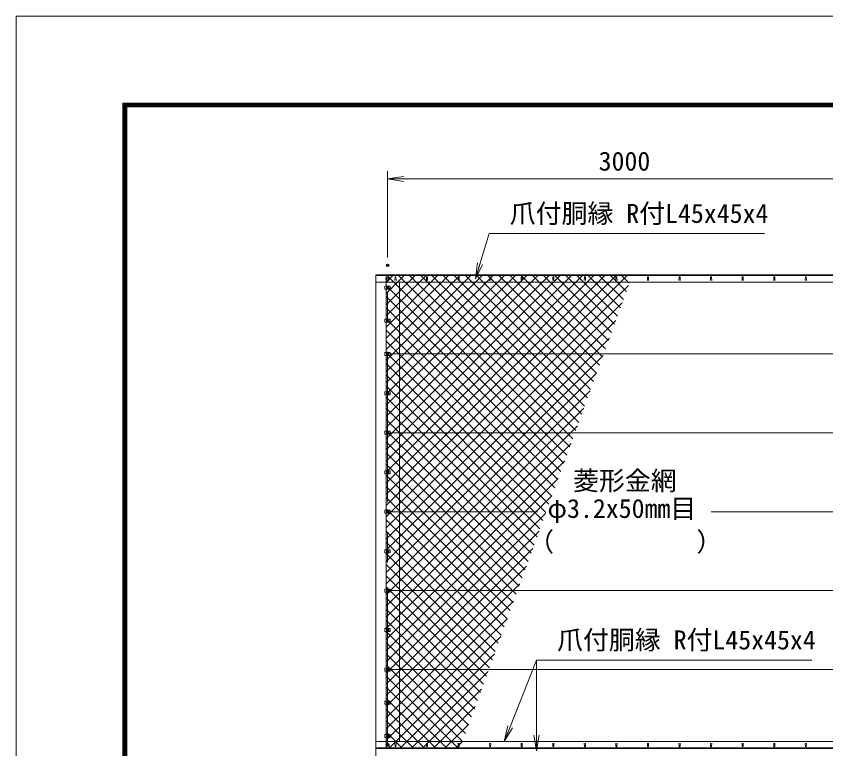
# Model space of a CAD drawing. Units: millimetres at full size; details may follow other scales. Extents: x -10500 to 10500, y -7425 to 7425.
# Drawn here: x -10500 to -5370, y 2784 to 7425 of the extents above; entities that cross this region are included whole.
import ezdxf
from ezdxf.enums import TextEntityAlignment as Align

# ---------------------------------------------------------------- set-up
doc = ezdxf.new("R2010")
doc.units = ezdxf.units.MM
doc.header["$LTSCALE"] = 30
doc.header["$PDMODE"] = 32
doc.header["$PDSIZE"] = 15
doc.linetypes.add('USER1', pattern=[50.8, 31.75, -6.35, 6.35, -6.35])
for name, color, linetype, lineweight in [('0-0_D-STR-TXT', 7, 'Continuous', 13), ('0-1_D-STR-DIM', 7, 'Continuous', 13), ('0-2_D-BMK', 2, 'USER1', 13), ('0-3_D-STR3', 3, 'Continuous', 13), ('0-7_D-STR1', 1, 'Continuous', 18), ('0-8_0', 7, 'Continuous', 18), ('0-B_D-STR2', 7, 'Continuous', 13), ('0-C_D-TTL', 7, 'Continuous', 18)]:
    doc.layers.add(name, color=color, linetype=linetype, lineweight=lineweight)
doc.layers.add('0-9_Defpoints', color=253, linetype='Continuous')
doc.styles.add('ＭＳ ゴシック', font='')
doc.styles.get('ＭＳ ゴシック').set_extended_font_data('MS Gothic')

# ---------------------------------------------------------------- blocks, each defined once
blk = doc.blocks.new('_Open')
at = {"layer": '0-8_0'}
blk.add_line((-30, 5), (0, 0), dxfattribs=at)
blk.add_lwpolyline([(-30, -5), (0, 0), (-30, 0)], dxfattribs=at)

msp = doc.modelspace()

# ---------------------------------------------------------------- linework, layer by layer
at = {"layer": '0-0_D-STR-TXT'}
msp.add_line((-7202.6, 3345.94), (-7202.6, 2772.02), dxfattribs=at)
for points in [[(-5757.9, 6047.94), (-7502.6, 6047.94), (-7590.22, 5764.05)], [(-5457.9, 3345.94), (-7202.6, 3345.94), (-7406.48, 2832.56)]]:
    msp.add_lwpolyline(points, dxfattribs=at)
at = {"layer": '0-1_D-STR-DIM'}
for p, q in [((-8146.86, 5895.7), (-8146.86, 6443.65)), ((-8146.86, 6393.65), (-5146.86, 6393.65))]:
    msp.add_line(p, q, dxfattribs=at)
at = {"layer": '0-2_D-BMK'}
for p, q in [((-8146.86, -3274.3), (-8146.86, 5845.7)), ((-8134.11, 5760.7), (-8159.61, 5760.7)), ((-8156.86, 5705.7), (-8136.86, 5705.7)), ((-8156.86, 5495.7), (-8136.86, 5495.7)), ((-8156.86, 5285.7), (-8136.86, 5285.7)), ((-8156.86, 5035.7), (-8136.86, 5035.7)), ((-8156.86, 4785.7), (-8136.86, 4785.7)), ((-8156.86, 4535.7), (-8136.86, 4535.7)), ((-8156.86, 4285.7), (-8136.86, 4285.7)), ((-8156.86, 4035.7), (-8136.86, 4035.7)), ((-8156.86, 3785.7), (-8136.86, 3785.7)), ((-8156.86, 3535.7), (-8136.86, 3535.7)), ((-8156.86, 3285.7), (-8136.86, 3285.7)), ((-8156.86, 3075.7), (-8136.86, 3075.7)), ((-8156.86, 2865.7), (-8136.86, 2865.7)), ((-8134.11, 2808.7), (-8159.61, 2808.7))]:
    msp.add_line(p, q, dxfattribs=at)
at = {"layer": '0-3_D-STR3'}
for p, q in [((-8156.86, 5715.2), (-8156.86, 5780.7)), ((-8146.86, 5750.89), (-8155.36, 5755.8)), ((-8138.36, 5755.8), (-8146.86, 5750.89)), ((-8164.06, 5715.2), (-8129.66, 5715.2)), ((-8164.06, 5715.2), (-8164.06, 5696.2)), ((-8164.06, 5696.2), (-8129.66, 5696.2)), ((-8156.86, 5505.2), (-8156.86, 5696.2)), ((-8153.36, 5709.46), (-8146.86, 5713.21)), ((-8153.36, 5701.95), (-8153.36, 5709.46)), ((-8146.86, 5698.2), (-8153.36, 5701.95)), ((-8146.86, 5713.21), (-8140.36, 5709.46)), ((-8140.36, 5701.95), (-8146.86, 5698.2)), ((-8140.36, 5709.46), (-8140.36, 5701.95)), ((-8129.66, 5715.2), (-8129.66, 5696.2)), ((-8164.06, 5505.2), (-8129.66, 5505.2)), ((-8164.06, 5505.2), (-8164.06, 5486.2)), ((-8153.36, 5499.46), (-8146.86, 5503.21)), ((-8153.36, 5491.95), (-8153.36, 5499.46)), ((-8146.86, 5488.2), (-8153.36, 5491.95)), ((-8146.86, 5503.21), (-8140.36, 5499.46)), ((-8140.36, 5491.95), (-8146.86, 5488.2)), ((-8140.36, 5499.46), (-8140.36, 5491.95)), ((-8129.66, 5505.2), (-8129.66, 5486.2)), ((-8164.06, 5486.2), (-8129.66, 5486.2)), ((-8156.86, 5295.2), (-8156.86, 5486.2)), ((-8164.06, 5295.2), (-8129.66, 5295.2)), ((-8164.06, 5295.2), (-8164.06, 5276.2)), ((-8153.36, 5289.46), (-8146.86, 5293.21)), ((-8153.36, 5281.95), (-8153.36, 5289.46)), ((-8146.86, 5293.21), (-8140.36, 5289.46)), ((-8140.36, 5289.46), (-8140.36, 5281.95)), ((-8129.66, 5295.2), (-8129.66, 5276.2)), ((-8129.66, 5285.7), (-5156.36, 5285.7)), ((-8164.06, 5276.2), (-8129.66, 5276.2)), ((-8156.86, 5045.2), (-8156.86, 5276.2)), ((-8146.86, 5278.2), (-8153.36, 5281.95)), ((-8140.36, 5281.95), (-8146.86, 5278.2)), ((-8164.06, 5045.2), (-8129.66, 5045.2)), ((-8164.06, 5045.2), (-8164.06, 5026.2)), ((-8153.36, 5039.46), (-8146.86, 5043.21)), ((-8153.36, 5031.95), (-8153.36, 5039.46)), ((-8146.86, 5028.2), (-8153.36, 5031.95)), ((-8146.86, 5043.21), (-8140.36, 5039.46)), ((-8140.36, 5031.95), (-8146.86, 5028.2)), ((-8140.36, 5039.46), (-8140.36, 5031.95)), ((-8129.66, 5045.2), (-8129.66, 5026.2)), ((-8164.06, 5026.2), (-8129.66, 5026.2)), ((-8156.86, 4795.2), (-8156.86, 5026.2)), ((-8164.06, 4795.2), (-8129.66, 4795.2)), ((-8164.06, 4795.2), (-8164.06, 4776.2)), ((-8164.06, 4776.2), (-8129.66, 4776.2)), ((-8156.86, 4545.2), (-8156.86, 4776.2)), ((-8153.36, 4789.46), (-8146.86, 4793.21)), ((-8153.36, 4781.95), (-8153.36, 4789.46)), ((-8146.86, 4778.2), (-8153.36, 4781.95)), ((-8146.86, 4793.21), (-8140.36, 4789.46)), ((-8140.36, 4781.95), (-8146.86, 4778.2)), ((-8140.36, 4789.46), (-8140.36, 4781.95)), ((-8129.66, 4795.2), (-8129.66, 4776.2)), ((-8129.66, 4785.7), (-5156.36, 4785.7)), ((-8164.06, 4545.2), (-8129.66, 4545.2)), ((-8164.06, 4545.2), (-8164.06, 4526.2)), ((-8164.06, 4526.2), (-8129.66, 4526.2)), ((-8156.86, 4295.2), (-8156.86, 4526.2)), ((-8153.36, 4539.46), (-8146.86, 4543.21)), ((-8153.36, 4531.95), (-8153.36, 4539.46)), ((-8146.86, 4528.2), (-8153.36, 4531.95)), ((-8146.86, 4543.21), (-8140.36, 4539.46)), ((-8140.36, 4531.95), (-8146.86, 4528.2)), ((-8140.36, 4539.46), (-8140.36, 4531.95)), ((-8129.66, 4545.2), (-8129.66, 4526.2)), ((-8164.06, 4295.2), (-8129.66, 4295.2)), ((-8164.06, 4295.2), (-8164.06, 4276.2)), ((-8164.06, 4276.2), (-8129.66, 4276.2)), ((-8156.86, 4045.2), (-8156.86, 4276.2)), ((-8153.36, 4289.46), (-8146.86, 4293.21)), ((-8153.36, 4281.95), (-8153.36, 4289.46)), ((-8146.86, 4278.2), (-8153.36, 4281.95)), ((-8146.86, 4293.21), (-8140.36, 4289.46)), ((-8140.36, 4281.95), (-8146.86, 4278.2)), ((-8140.36, 4289.46), (-8140.36, 4281.95)), ((-8129.66, 4295.2), (-8129.66, 4276.2)), ((-8129.66, 4285.7), (-7196.86, 4285.7)), ((-6096.86, 4285.7), (-5156.36, 4285.7)), ((-8164.06, 4045.2), (-8129.66, 4045.2)), ((-8164.06, 4045.2), (-8164.06, 4026.2)), ((-8164.06, 4026.2), (-8129.66, 4026.2)), ((-8156.86, 3795.2), (-8156.86, 4026.2)), ((-8153.36, 4039.46), (-8146.86, 4043.21)), ((-8153.36, 4031.95), (-8153.36, 4039.46)), ((-8146.86, 4028.2), (-8153.36, 4031.95)), ((-8146.86, 4043.21), (-8140.36, 4039.46)), ((-8140.36, 4031.95), (-8146.86, 4028.2)), ((-8140.36, 4039.46), (-8140.36, 4031.95)), ((-8129.66, 4045.2), (-8129.66, 4026.2)), ((-8164.06, 3795.2), (-8129.66, 3795.2)), ((-8164.06, 3795.2), (-8164.06, 3776.2)), ((-8164.06, 3776.2), (-8129.66, 3776.2)), ((-8156.86, 3545.2), (-8156.86, 3776.2)), ((-8153.36, 3789.46), (-8146.86, 3793.21)), ((-8153.36, 3781.95), (-8153.36, 3789.46)), ((-8146.86, 3778.2), (-8153.36, 3781.95)), ((-8146.86, 3793.21), (-8140.36, 3789.46)), ((-8140.36, 3781.95), (-8146.86, 3778.2)), ((-8140.36, 3789.46), (-8140.36, 3781.95)), ((-8129.66, 3795.2), (-8129.66, 3776.2)), ((-8129.66, 3785.7), (-5156.36, 3785.7)), ((-8164.06, 3545.2), (-8129.66, 3545.2)), ((-8164.06, 3545.2), (-8164.06, 3526.2)), ((-8153.36, 3539.46), (-8146.86, 3543.21)), ((-8146.86, 3543.21), (-8140.36, 3539.46)), ((-8129.66, 3545.2), (-8129.66, 3526.2)), ((-8164.06, 3526.2), (-8129.66, 3526.2)), ((-8156.86, 3295.2), (-8156.86, 3526.2)), ((-8153.36, 3531.95), (-8153.36, 3539.46)), ((-8146.86, 3528.2), (-8153.36, 3531.95)), ((-8140.36, 3531.95), (-8146.86, 3528.2)), ((-8140.36, 3539.46), (-8140.36, 3531.95)), ((-8164.06, 3295.2), (-8129.66, 3295.2)), ((-8164.06, 3295.2), (-8164.06, 3276.2)), ((-8153.36, 3289.46), (-8146.86, 3293.21)), ((-8153.36, 3281.95), (-8153.36, 3289.46)), ((-8146.86, 3293.21), (-8140.36, 3289.46)), ((-8140.36, 3289.46), (-8140.36, 3281.95)), ((-8129.66, 3295.2), (-8129.66, 3276.2)), ((-8129.66, 3285.7), (-5156.36, 3285.7)), ((-8164.06, 3276.2), (-8129.66, 3276.2)), ((-8156.86, 3085.2), (-8156.86, 3276.2)), ((-8146.86, 3278.2), (-8153.36, 3281.95)), ((-8140.36, 3281.95), (-8146.86, 3278.2)), ((-8164.06, 3085.2), (-8129.66, 3085.2)), ((-8164.06, 3085.2), (-8164.06, 3066.2)), ((-8153.36, 3079.46), (-8146.86, 3083.21)), ((-8153.36, 3071.95), (-8153.36, 3079.46)), ((-8146.86, 3083.21), (-8140.36, 3079.46)), ((-8140.36, 3079.46), (-8140.36, 3071.95)), ((-8129.66, 3085.2), (-8129.66, 3066.2)), ((-8164.06, 3066.2), (-8129.66, 3066.2)), ((-8156.86, 2875.2), (-8156.86, 3066.2)), ((-8146.86, 3068.2), (-8153.36, 3071.95)), ((-8140.36, 3071.95), (-8146.86, 3068.2)), ((-8164.06, 2875.2), (-8129.66, 2875.2)), ((-8164.06, 2875.2), (-8164.06, 2856.2)), ((-8153.36, 2869.46), (-8146.86, 2873.21)), ((-8146.86, 2873.21), (-8140.36, 2869.46)), ((-8129.66, 2875.2), (-8129.66, 2856.2)), ((-8164.06, 2856.2), (-8129.66, 2856.2)), ((-8156.86, 2790.7), (-8156.86, 2856.2)), ((-8153.36, 2861.95), (-8153.36, 2869.46)), ((-8146.86, 2858.2), (-8153.36, 2861.95)), ((-8140.36, 2861.95), (-8146.86, 2858.2)), ((-8140.36, 2869.46), (-8140.36, 2861.95)), ((-8146.86, 2798.89), (-8155.36, 2803.8)), ((-8138.36, 2803.8), (-8146.86, 2798.89))]:
    msp.add_line(p, q, dxfattribs=at)
for points in [[(-8155.36, 5755.8), (-8155.36, 5765.61), (-8146.86, 5770.52)], [(-8146.86, 5770.52), (-8138.36, 5765.61), (-8138.36, 5755.8)], [(-8155.36, 2803.8), (-8155.36, 2813.61), (-8146.86, 2818.52)], [(-8146.86, 2818.52), (-8138.36, 2813.61), (-8138.36, 2803.8)]]:
    msp.add_lwpolyline(points, dxfattribs=at)
for centre, radius in [((-8146.86, 5760.7), 8.25), ((-8146.86, 5705.7), 6.25), ((-8146.86, 5495.7), 6.25), ((-8146.86, 5285.7), 6.25), ((-8146.86, 5035.7), 6.25), ((-8146.86, 4785.7), 6.25), ((-8146.86, 4535.7), 6.25), ((-8146.86, 4285.7), 6.25), ((-8146.86, 4035.7), 6.25), ((-8146.86, 3785.7), 6.25), ((-8146.86, 3535.7), 6.25), ((-8146.86, 3285.7), 6.25), ((-8146.86, 3075.7), 6.25), ((-8146.86, 2865.7), 6.25), ((-8146.86, 2808.7), 8.25)]:
    msp.add_circle(centre, radius, dxfattribs=at)
at = {"layer": '0-7_D-STR1'}
for p, q in [((-8221.86, 5785.7), (-3146.86, 5785.7)), ((-8221.86, 5781.7), (-3146.86, 5781.7)), ((-8099.86, 5772.58), (-8100.61, 5751.08)), ((-8093.86, 5772.58), (-8093.11, 5751.08)), ((-7899.86, 5772.58), (-7900.61, 5751.08)), ((-7893.86, 5772.58), (-7893.11, 5751.08)), ((-7699.86, 5772.58), (-7700.61, 5751.08)), ((-7693.86, 5772.58), (-7693.11, 5751.08)), ((-7499.86, 5772.58), (-7500.61, 5751.08)), ((-7493.86, 5772.58), (-7493.11, 5751.08)), ((-7299.86, 5772.58), (-7300.61, 5751.08)), ((-7293.86, 5772.58), (-7293.11, 5751.08)), ((-7099.86, 5772.58), (-7100.61, 5751.08)), ((-7093.86, 5772.58), (-7093.11, 5751.08)), ((-6899.86, 5772.58), (-6900.61, 5751.08)), ((-6893.86, 5772.58), (-6893.11, 5751.08)), ((-6699.86, 5772.58), (-6700.61, 5751.08)), ((-6693.86, 5772.58), (-6693.11, 5751.08)), ((-6499.86, 5772.58), (-6500.61, 5751.08)), ((-6493.86, 5772.58), (-6493.11, 5751.08)), ((-6299.86, 5772.58), (-6300.61, 5751.08)), ((-6293.86, 5772.58), (-6293.11, 5751.08)), ((-6099.86, 5772.58), (-6100.61, 5751.08)), ((-6093.86, 5772.58), (-6093.11, 5751.08)), ((-5899.86, 5772.58), (-5900.61, 5751.08)), ((-5893.86, 5772.58), (-5893.11, 5751.08)), ((-5699.86, 5772.58), (-5700.61, 5751.08)), ((-5693.86, 5772.58), (-5693.11, 5751.08)), ((-5499.86, 5772.58), (-5500.61, 5751.08)), ((-5493.86, 5772.58), (-5493.11, 5751.08)), ((-8221.86, 5740.7), (-3146.86, 5740.7)), ((-8071.86, 2830.7), (-8071.86, 5740.7)), ((-8221.86, 2830.7), (-3146.86, 2830.7)), ((-8221.86, 2789.7), (-3146.86, 2789.7)), ((-8221.86, 2785.7), (-3146.86, 2785.7)), ((-8099.86, 2798.83), (-8100.61, 2820.33)), ((-8093.86, 2798.83), (-8093.11, 2820.33)), ((-7899.86, 2798.83), (-7900.61, 2820.33)), ((-7893.86, 2798.83), (-7893.11, 2820.33)), ((-7699.86, 2798.83), (-7700.61, 2820.33)), ((-7693.86, 2798.83), (-7693.11, 2820.33)), ((-7499.86, 2798.83), (-7500.61, 2820.33)), ((-7493.86, 2798.83), (-7493.11, 2820.33)), ((-7299.86, 2798.83), (-7300.61, 2820.33)), ((-7293.86, 2798.83), (-7293.11, 2820.33)), ((-7099.86, 2798.83), (-7100.61, 2820.33)), ((-7093.86, 2798.83), (-7093.11, 2820.33)), ((-6899.86, 2798.83), (-6900.61, 2820.33)), ((-6893.86, 2798.83), (-6893.11, 2820.33)), ((-6699.86, 2798.83), (-6700.61, 2820.33)), ((-6693.86, 2798.83), (-6693.11, 2820.33)), ((-6499.86, 2798.83), (-6500.61, 2820.33)), ((-6493.86, 2798.83), (-6493.11, 2820.33)), ((-6299.86, 2798.83), (-6300.61, 2820.33)), ((-6293.86, 2798.83), (-6293.11, 2820.33)), ((-6099.86, 2798.83), (-6100.61, 2820.33)), ((-6093.86, 2798.83), (-6093.11, 2820.33)), ((-5899.86, 2798.83), (-5900.61, 2820.33)), ((-5893.86, 2798.83), (-5893.11, 2820.33)), ((-5699.86, 2798.83), (-5700.61, 2820.33)), ((-5693.86, 2798.83), (-5693.11, 2820.33)), ((-5499.86, 2798.83), (-5500.61, 2820.33)), ((-5493.86, 2798.83), (-5493.11, 2820.33))]:
    msp.add_line(p, q, dxfattribs=at)
msp.add_lwpolyline([(-8221.86, 5785.7), (-8221.86, -3214.3), (-8071.86, -3214.3), (-8071.86, -2214.3)], dxfattribs=at)
for centre, start, end in [((-8096.86, 5771.33), 22.61986, 157.38014), ((-7896.86, 5771.33), 22.61986, 157.38014), ((-7696.86, 5771.33), 22.61986, 157.38014), ((-7496.86, 5771.33), 22.61986, 157.38014), ((-7296.86, 5771.33), 22.61986, 157.38014), ((-7096.86, 5771.33), 22.61986, 157.38014), ((-6896.86, 5771.33), 22.61986, 157.38014), ((-6696.86, 5771.33), 22.61986, 157.38014), ((-6496.86, 5771.33), 22.61986, 157.38014), ((-6296.86, 5771.33), 22.61986, 157.38014), ((-6096.86, 5771.33), 22.61986, 157.38014), ((-5896.86, 5771.33), 22.61986, 157.38014), ((-5696.86, 5771.33), 22.61986, 157.38014), ((-5496.86, 5771.33), 22.61986, 157.38014), ((-8096.86, 2800.08), 202.61986, 337.38014), ((-7896.86, 2800.08), 202.61986, 337.38014), ((-7696.86, 2800.08), 202.61986, 337.38014), ((-7496.86, 2800.08), 202.61986, 337.38014), ((-7296.86, 2800.08), 202.61986, 337.38014), ((-7096.86, 2800.08), 202.61986, 337.38014), ((-6896.86, 2800.08), 202.61986, 337.38014), ((-6696.86, 2800.08), 202.61986, 337.38014), ((-6496.86, 2800.08), 202.61986, 337.38014), ((-6296.86, 2800.08), 202.61986, 337.38014), ((-6096.86, 2800.08), 202.61986, 337.38014), ((-5896.86, 2800.08), 202.61986, 337.38014), ((-5696.86, 2800.08), 202.61986, 337.38014), ((-5496.86, 2800.08), 202.61986, 337.38014)]:
    msp.add_arc(centre, 3.25, start, end, dxfattribs=at)
at = {"layer": '0-9_Defpoints'}
msp.add_point((-8146.86, 5845.7), dxfattribs=at)
at = {"layer": '0-B_D-STR2'}
for p, q in [((-8156.86, 5738.39), (-8113.54, 5781.7)), ((-8156.86, 5667.68), (-8042.83, 5781.7)), ((-8156.86, 5596.97), (-7972.12, 5781.7)), ((-8156.86, 5526.26), (-7901.41, 5781.7)), ((-8156.86, 5455.55), (-7830.7, 5781.7)), ((-8156.86, 5384.84), (-7759.99, 5781.7)), ((-8156.86, 5314.13), (-7689.28, 5781.7)), ((-8156.86, 5243.42), (-7618.57, 5781.7)), ((-8156.86, 5172.71), (-7547.86, 5781.7)), ((-8156.86, 5102), (-7477.15, 5781.7)), ((-8156.86, 5031.28), (-7406.44, 5781.7)), ((-8156.86, 4960.57), (-7335.73, 5781.7)), ((-8156.86, 4889.86), (-7265.02, 5781.7)), ((-8156.86, 4819.15), (-7194.31, 5781.7)), ((-8156.86, 4748.44), (-7123.6, 5781.7)), ((-8156.86, 4677.73), (-7052.88, 5781.7)), ((-8156.86, 4607.02), (-6982.17, 5781.7)), ((-8156.86, 4536.31), (-6911.46, 5781.7)), ((-8156.86, 4465.6), (-6840.75, 5781.7)), ((-8156.86, 4394.89), (-6770.04, 5781.7)), ((-8156.86, 4324.18), (-6699.33, 5781.7)), ((-8156.86, 4253.47), (-6628.62, 5781.7)), ((-7011.44, 4644.3), (-8148.84, 5781.7)), ((-6992.57, 4696.14), (-8078.13, 5781.7)), ((-6973.7, 4747.98), (-8007.42, 5781.7)), ((-6954.83, 4799.83), (-7936.71, 5781.7)), ((-6935.96, 4851.67), (-7866, 5781.7)), ((-6917.09, 4903.51), (-7795.29, 5781.7)), ((-6898.22, 4955.35), (-7724.58, 5781.7)), ((-6879.36, 5007.19), (-7653.87, 5781.7)), ((-6860.49, 5059.04), (-7583.16, 5781.7)), ((-6841.62, 5110.88), (-7512.44, 5781.7)), ((-6822.75, 5162.72), (-7441.73, 5781.7)), ((-6803.88, 5214.56), (-7371.02, 5781.7)), ((-6785.01, 5266.4), (-7300.31, 5781.7)), ((-6766.14, 5318.24), (-7229.6, 5781.7)), ((-6747.27, 5370.09), (-7158.89, 5781.7)), ((-6728.4, 5421.93), (-7088.18, 5781.7)), ((-6709.54, 5473.77), (-7017.47, 5781.7)), ((-6690.67, 5525.61), (-6946.76, 5781.7)), ((-6671.8, 5577.45), (-6876.05, 5781.7)), ((-6652.93, 5629.3), (-6805.34, 5781.7)), ((-6634.06, 5681.14), (-6734.63, 5781.7)), ((-6615.19, 5732.98), (-6663.92, 5781.7)), ((-8156.86, 4182.76), (-6620.09, 5719.53)), ((-7030.31, 4592.46), (-8156.86, 5719.01)), ((-7049.18, 4540.62), (-8156.86, 5648.3)), ((-8156.86, 4112.05), (-6660.55, 5608.35)), ((-7068.04, 4488.78), (-8156.86, 5577.59)), ((-7086.91, 4436.93), (-8156.86, 5506.88)), ((-8156.86, 4041.34), (-6701.02, 5497.18)), ((-7105.78, 4385.09), (-8156.86, 5436.17)), ((-8156.86, 3970.62), (-6741.48, 5386)), ((-7124.65, 4333.25), (-8156.86, 5365.46)), ((-7143.52, 4281.41), (-8156.86, 5294.75)), ((-8156.86, 3899.91), (-6781.94, 5274.83)), ((-7162.39, 4229.57), (-8156.86, 5224.04)), ((-8156.86, 3829.2), (-6822.41, 5163.65)), ((-7181.26, 4177.72), (-8156.86, 5153.33)), ((-7200.13, 4125.88), (-8156.86, 5082.61)), ((-8156.86, 3758.49), (-6862.87, 5052.48)), ((-7218.99, 4074.04), (-8156.86, 5011.9)), ((-8156.86, 3687.78), (-6903.34, 4941.3)), ((-7237.86, 4022.2), (-8156.86, 4941.19)), ((-7256.73, 3970.36), (-8156.86, 4870.48)), ((-8156.86, 3617.07), (-6943.8, 4830.13)), ((-7275.6, 3918.52), (-8156.86, 4799.77)), ((-7294.47, 3866.67), (-8156.86, 4729.06)), ((-8156.86, 3546.36), (-6984.27, 4718.95)), ((-7313.34, 3814.83), (-8156.86, 4658.35)), ((-8156.86, 3475.65), (-7024.73, 4607.78)), ((-7332.21, 3762.99), (-8156.86, 4587.64)), ((-7351.08, 3711.15), (-8156.86, 4516.93)), ((-8156.86, 3404.94), (-7065.2, 4496.6)), ((-7369.95, 3659.31), (-8156.86, 4446.22)), ((-8156.86, 3334.23), (-7105.66, 4385.43)), ((-7388.81, 3607.47), (-8156.86, 4375.51)), ((-7407.68, 3555.62), (-8156.86, 4304.8)), ((-8156.86, 3263.52), (-7146.12, 4274.25)), ((-7426.55, 3503.78), (-8156.86, 4234.09)), ((-7445.42, 3451.94), (-8156.86, 4163.38)), ((-8156.86, 3192.81), (-7186.59, 4163.08)), ((-7464.29, 3400.1), (-8156.86, 4092.66)), ((-8156.86, 3122.1), (-7227.05, 4051.9)), ((-7483.16, 3348.26), (-8156.86, 4021.95)), ((-7502.03, 3296.41), (-8156.86, 3951.24)), ((-8156.86, 3051.39), (-7267.52, 3940.73)), ((-7520.9, 3244.57), (-8156.86, 3880.53)), ((-8156.86, 2980.68), (-7307.98, 3829.55)), ((-7539.77, 3192.73), (-8156.86, 3809.82)), ((-7558.63, 3140.89), (-8156.86, 3739.11)), ((-8156.86, 2909.96), (-7348.45, 3718.38)), ((-7577.5, 3089.05), (-8156.86, 3668.4)), ((-8156.86, 2839.25), (-7388.91, 3607.2)), ((-7596.37, 3037.21), (-8156.86, 3597.69)), ((-7615.24, 2985.36), (-8156.86, 3526.98)), ((-8135.7, 2789.7), (-7429.38, 3496.02)), ((-7634.11, 2933.52), (-8156.86, 3456.27)), ((-7652.98, 2881.68), (-8156.86, 3385.56)), ((-8064.99, 2789.7), (-7469.84, 3384.85)), ((-7671.85, 2829.84), (-8156.86, 3314.85)), ((-7702.42, 2789.7), (-8156.86, 3244.14)), ((-7994.27, 2789.7), (-7510.3, 3273.67)), ((-7773.14, 2789.7), (-8156.86, 3173.43)), ((-7923.56, 2789.7), (-7550.77, 3162.5)), ((-7843.85, 2789.7), (-8156.86, 3102.72)), ((-7914.56, 2789.7), (-8156.86, 3032)), ((-7852.85, 2789.7), (-7591.23, 3051.32)), ((-7985.27, 2789.7), (-8156.86, 2961.29)), ((-7782.14, 2789.7), (-7631.7, 2940.15)), ((-8055.98, 2789.7), (-8156.86, 2890.58)), ((-7711.43, 2789.7), (-7672.16, 2828.97)), ((-8126.69, 2789.7), (-8156.86, 2819.87))]:
    msp.add_line(p, q, dxfattribs=at)
at = {"layer": '0-C_D-TTL', "color": 2}
msp.add_lwpolyline([(-10500, 7425), (10500, 7425), (10500, -7425), (-10500, -7425)], close=True, dxfattribs=at)
at = {"layer": '0-C_D-TTL'}
for points in [[(-9825, 6875), (9825, 6875), (9825, -6875), (-9825, -6875)], [(-9818.75, 6868.75), (9818.75, 6868.75), (9818.75, -6868.75), (-9818.75, -6868.75)], [(-9812.5, 6862.5), (9812.5, 6862.5), (9812.5, -6862.5), (-9812.5, -6862.5)], [(-9806.25, 6856.25), (9806.25, 6856.25), (9806.25, -6856.25), (-9806.25, -6856.25)], [(-9800, 6850), (9800, 6850), (9800, -6850), (-9800, -6850)]]:
    msp.add_lwpolyline(points, close=True, dxfattribs=at)

# ---------------------------------------------------------------- block references
at = {"layer": '0-0_D-STR-TXT', "xscale": 3.333333, "yscale": 3.333333}
for p, rotation in [((-7590.81, 5762.14), 252.84683), ((-7407.22, 2830.7), 248.33971), ((-7202.6, 2770.02), 270)]:
    msp.add_blockref('_Open', p, dxfattribs=dict(at, rotation=rotation))
at = {"layer": '0-1_D-STR-DIM', "xscale": 3.333333, "yscale": 3.333333, "rotation": 180}
msp.add_blockref('_Open', (-8146.86, 6393.65), dxfattribs=at)

# ---------------------------------------------------------------- texts
at = {"layer": '0-0_D-STR-TXT', "style": 'ＭＳ ゴシック'}
for s, p in [('爪付胴縁 R付L45x45x4', (-7372.75, 6079.41)), ('菱形金網', (-6971.73, 4386.32)), ('φ3.2x50mm目', (-7134.17, 4210.23)), ('（\u3000\u3000   \u3000\u3000）', (-7256, 3999.05)), ('爪付胴縁 R付L45x45x4', (-7072.75, 3377.4))]:
    msp.add_text(s, height=120.3, dxfattribs=at).set_placement(p, align=Align.BOTTOM_LEFT)
at = {"layer": '0-1_D-STR-DIM', "style": 'ＭＳ ゴシック'}
msp.add_text('3000', height=120.3, dxfattribs=at).set_placement((-6809.72, 6410.52), align=Align.BOTTOM_LEFT)

doc.saveas('drawing.dxf')
